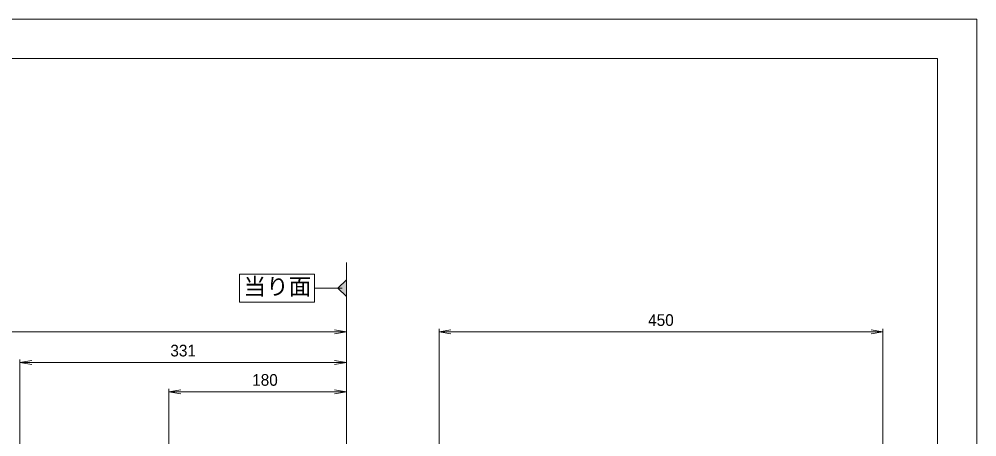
# Model space of a CAD drawing. Units: millimetres at full size, sheet at 1:2. Extents: x 4078 to 5758, y -31 to 1157.
# Drawn here: x 4787 to 5758, y 733 to 1157 of the extents above; entities that cross this region are included whole.
import ezdxf
from ezdxf.enums import TextEntityAlignment as Align

# ---------------------------------------------------------------- set-up
doc = ezdxf.new("R2010")
doc.units = ezdxf.units.MM
doc.header["$LTSCALE"] = 2
doc.layers.add('6寸法線', color=4, linetype='Continuous', lineweight=13)
doc.layers.add('7枠', color=7, linetype='Continuous', lineweight=13)
doc.styles.add('ＭＳ Ｐゴシック', font='')
doc.styles.get('ＭＳ Ｐゴシック').set_extended_font_data('MS PGothic')

# ---------------------------------------------------------------- blocks, each defined once
blk = doc.blocks.new('open_arrow')
at = {"color": 0, "linetype": 'Continuous', "lineweight": -2}
blk.add_lwpolyline([(7.5, 1.25), (0, 0), (7.5, -1.25)], dxfattribs=at)

msp = doc.modelspace()

# ---------------------------------------------------------------- hatches: boundary and pattern name
at = {"layer": '6寸法線'}
msp.add_hatch(color=256, dxfattribs=at).paths.add_polyline_path([(5118.872, 875.92), (5110.387, 884.406), (5118.872, 892.891)])

# ---------------------------------------------------------------- linework, layer by layer
for p, q in [((5118.872, 812.967), (5118.872, 910.26)), ((5086.411, 898.542), (5010.376, 898.542)), ((5010.376, 898.542), (5010.376, 870.269)), ((5086.411, 898.542), (5010.376, 898.542)), ((5010.376, 898.542), (5010.376, 870.269)), ((5086.411, 898.542), (5086.411, 870.269)), ((5086.411, 898.542), (5086.411, 870.269)), ((5114.63, 884.406), (5086.411, 884.406)), ((5110.387, 884.406), (5118.873, 892.89)), ((5118.873, 875.92), (5110.387, 884.406)), ((5086.411, 870.269), (5010.376, 870.269)), ((4238.501, 839.967), (5118.872, 839.967)), ((5118.872, 782.2), (5118.872, 842.967)), ((5212.851, 632.017), (5212.851, 842.967)), ((5212.851, 839.967), (5662.851, 839.967)), ((5662.851, 618.031), (5662.851, 842.967)), ((4787.851, 597.536), (4787.851, 811.967)), ((4787.851, 808.967), (5118.872, 808.967)), ((5118.872, 674.067), (5118.872, 811.967)), ((4938.872, 673.017), (4938.872, 782.2)), ((4938.872, 779.2), (5118.872, 779.2)), ((5118.872, 672.3), (5118.872, 782.2))]:
    msp.add_line(p, q, dxfattribs=at)
msp.add_lwpolyline([(5118.872, 875.92), (5110.387, 884.406), (5118.872, 892.891)], close=True, dxfattribs=at)
at = {"layer": '7枠'}
for p, q in [((4078.156, 1157.384), (5758.156, 1157.384)), ((5758.156, 1157.384), (5758.156, -30.616)), ((4118.156, 1117.384), (5718.156, 1117.384)), ((5718.156, 1117.384), (5718.156, 9.384))]:
    msp.add_line(p, q, dxfattribs=at)

# ---------------------------------------------------------------- block references
at = {"layer": '6寸法線', "xscale": 1.6, "yscale": 1.6, "rotation": 180}
for p in [(5118.872, 839.967), (5662.851, 839.967), (5118.872, 808.967), (5118.872, 779.2)]:
    msp.add_blockref('open_arrow', p, dxfattribs=at)
at = {"layer": '6寸法線', "xscale": 1.6, "yscale": 1.6}
for p in [(5212.851, 839.967), (4787.851, 808.967), (4938.872, 779.2)]:
    msp.add_blockref('open_arrow', p, dxfattribs=at)

# ---------------------------------------------------------------- texts
at = {"layer": '6寸法線', "style": 'ＭＳ Ｐゴシック'}
msp.add_text('当り面', height=16.79, dxfattribs=at).set_placement((5014.609, 872.582), align=Align.BOTTOM_LEFT)
for s, p in [('450', (5437.851, 851.967)), ('331', (4953.362, 820.967)), ('180', (5036.372, 791.2))]:
    msp.add_text(s, height=11.88, dxfattribs=at).set_placement(p, align=Align.MIDDLE_CENTER)

doc.saveas('drawing.dxf')
